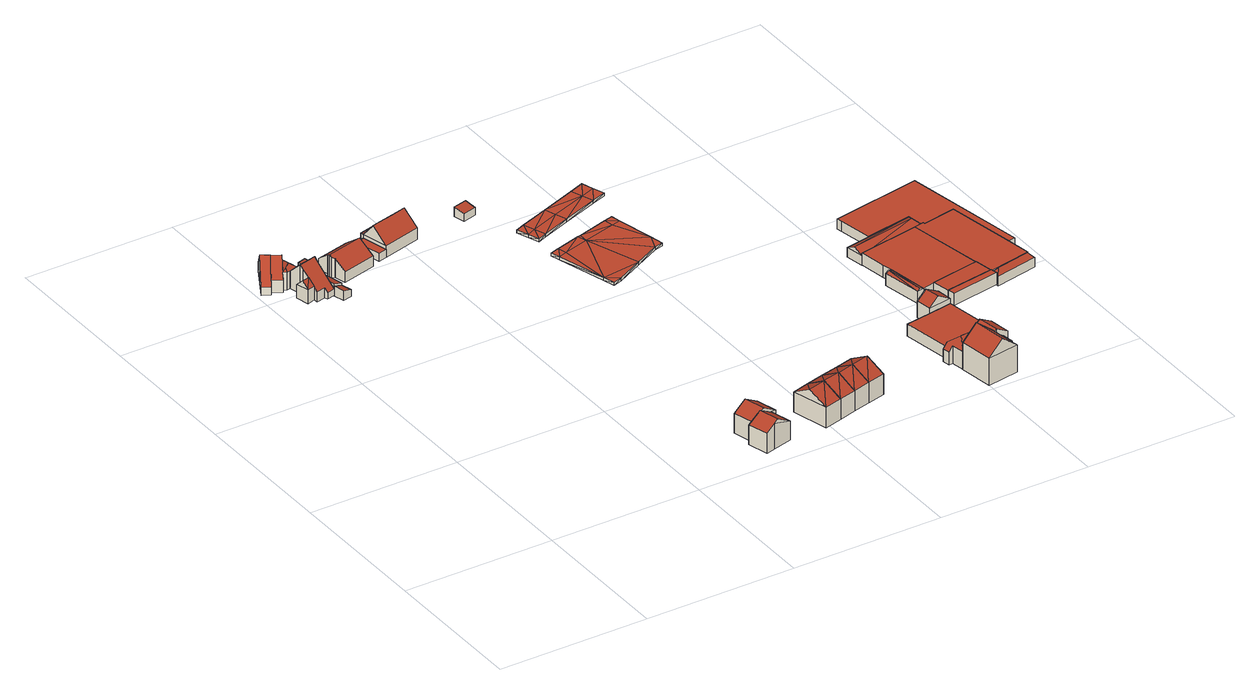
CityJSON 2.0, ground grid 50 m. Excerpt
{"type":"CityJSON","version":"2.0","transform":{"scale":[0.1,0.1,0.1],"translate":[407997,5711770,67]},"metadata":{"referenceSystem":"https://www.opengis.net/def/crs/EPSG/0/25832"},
"CityObjects":{
"building1":{"type":"Building","attributes":{"Gemeindeschluessel":"05978036","Geometrietyp2DReferenz":"3000","function":"31001_1000"},"children":["building1-1","building1-2","building1-3","building1-4","building1-5"]},
"building1-1":{"type":"BuildingPart","attributes":{"roofType":"3100","measuredHeight":9.38},"parents":["building1"],"geometry":[{"type":"MultiSurface","lod":"2","boundaries":[[[0,1,2]],[[3,4,5,6]],[[4,7,8,5]],[[7,9,10,8]],[[9,11,12,10]],[[11,13,14,12]],[[13,0,2,14]],[[9,7,4,3,15,16,17]],[[17,0,13,11,9]],[[2,18,19,6,5,8,10,12,14]],[[20,1,0,17]],[[18,2,1,20]],[[16,20,17]],[[3,6,19,15]],[[15,19,18,20,16]]],"semantics":{"surfaces":[{"type":"WallSurface"},{"type":"RoofSurface"},{"type":"GroundSurface"},{"type":"ClosureSurface"}],"values":[0,0,0,0,0,0,0,1,1,2,0,3,0,3,3]}}]},
"building1-2":{"type":"BuildingPart","attributes":{"roofType":"3100","measuredHeight":9.73},"parents":["building1"],"geometry":[{"type":"MultiSurface","lod":"2","boundaries":[[[21,22,23,24]],[[22,25,26,23]],[[25,27,28,26]],[[29,30,31,32,33]],[[30,34,35,31]],[[36,37,38,39]],[[37,40,41,38]],[[40,42,43,41]],[[42,44,45,43]],[[44,21,24,45]],[[40,37,36,46,34,30]],[[30,29,47,48,27,25,22,21,44,42,40]],[[24,23,26,28,32,31,35,49,39,38,41,43,45]],[[33,47,29]],[[32,28,27,48,33]],[[33,48,47]],[[46,49,35,34]],[[36,39,49,46]]],"semantics":{"surfaces":[{"type":"WallSurface"},{"type":"RoofSurface"},{"type":"GroundSurface"},{"type":"ClosureSurface"}],"values":[0,0,0,0,0,0,0,0,0,0,1,1,2,0,3,3,3,3]}}]},
"building1-3":{"type":"BuildingPart","attributes":{"roofType":"3100","measuredHeight":9.33},"parents":["building1"],"geometry":[{"type":"MultiSurface","lod":"2","boundaries":[[[50,51,52,53]],[[51,54,52]],[[55,56,57,58]],[[56,59,3,6,57]],[[1,50,53,2]],[[60,59,56,55,61,62]],[[62,51,50,1,20,16,60]],[[53,52,63,64,58,57,6,19,18,2]],[[65,66,54,51,62]],[[64,63,66,65]],[[66,63,52,54]],[[61,65,62]],[[64,65,61,55,58]],[[15,3,59,60]],[[19,6,3,15]],[[16,15,60]],[[1,2,18,20]],[[20,18,19,15,16]]],"semantics":{"surfaces":[{"type":"WallSurface"},{"type":"RoofSurface"},{"type":"GroundSurface"},{"type":"ClosureSurface"}],"values":[0,0,0,0,0,1,1,2,0,3,3,0,3,0,3,0,3,3]}}]},
"building1-4":{"type":"BuildingPart","attributes":{"roofType":"5000","measuredHeight":7.28},"parents":["building1"],"geometry":[{"type":"MultiSurface","lod":"2","boundaries":[[[54,67,68,52]],[[67,69,70,68]],[[69,71,36,39,70]],[[72,73,74,35,34]],[[73,75,55,58,74]],[[76,71,69,77,78]],[[69,67,54,66,77]],[[66,65,61,75,79,78,77]],[[75,73,79]],[[73,72,76,78,79]],[[58,64,63,52,68,70,39,49,35,74]],[[55,75,61]],[[63,64,65,66]],[[64,58,55,61,65]],[[54,52,63,66]],[[46,36,71,76]],[[46,49,39,36]],[[34,46,76,72]],[[34,35,49,46]]],"semantics":{"surfaces":[{"type":"WallSurface"},{"type":"RoofSurface"},{"type":"GroundSurface"},{"type":"ClosureSurface"}],"values":[0,0,0,0,0,1,1,1,1,1,2,0,3,3,3,0,3,0,3]}}]},
"building1-5":{"type":"BuildingPart","attributes":{"roofType":"3100","measuredHeight":6.75},"parents":["building1"],"geometry":[{"type":"MultiSurface","lod":"2","boundaries":[[[80,81,82,28,27]],[[81,83,84,82]],[[83,33,32,84]],[[83,81,85]],[[86,81,80]],[[81,86,85]],[[33,85,86,47]],[[85,33,83]],[[28,82,84,32]],[[27,48,80]],[[28,32,33,48,27]],[[86,80,48,47]],[[47,48,33]]],"semantics":{"surfaces":[{"type":"WallSurface"},{"type":"RoofSurface"},{"type":"GroundSurface"},{"type":"ClosureSurface"}],"values":[0,0,0,0,1,1,1,1,2,0,3,0,3]}}]},
"building2":{"type":"Building","attributes":{"Gemeindeschluessel":"05978036","Geometrietyp2DReferenz":"3000","function":"31001_1310","roofType":"2100","measuredHeight":3.36},"geometry":[{"type":"MultiSurface","lod":"2","boundaries":[[[87,88,89,90]],[[88,91,92,89]],[[91,93,94,92]],[[93,87,90,94]],[[93,91,88,87]],[[90,89,92,94]]],"semantics":{"surfaces":[{"type":"WallSurface"},{"type":"RoofSurface"},{"type":"GroundSurface"}],"values":[0,0,0,0,1,2]}}]},
"building3":{"type":"Building","attributes":{"Gemeindeschluessel":"05978036","Geometrietyp2DReferenz":"3000","function":"31001_2460","roofType":"2100","measuredHeight":3.94},"geometry":[{"type":"MultiSurface","lod":"2","boundaries":[[[95,96,97,98]],[[96,99,100,97]],[[99,101,102,100]],[[101,95,98,102]],[[101,99,96,95]],[[98,97,100,102]]],"semantics":{"surfaces":[{"type":"WallSurface"},{"type":"RoofSurface"},{"type":"GroundSurface"}],"values":[0,0,0,0,1,2]}}]},
"building4":{"type":"Building","attributes":{"Gemeindeschluessel":"05978036","Geometrietyp2DReferenz":"3000","function":"31001_2460","roofType":"1000","measuredHeight":2.32},"geometry":[{"type":"MultiSurface","lod":"2","boundaries":[[[103,104,105,106]],[[104,107,108,105]],[[107,109,110,108]],[[109,103,106,110]],[[109,107,104,103]],[[106,105,108,110]]],"semantics":{"surfaces":[{"type":"WallSurface"},{"type":"RoofSurface"},{"type":"GroundSurface"}],"values":[0,0,0,0,1,2]}}]},
"building5":{"type":"Building","attributes":{"Gemeindeschluessel":"05978036","Geometrietyp2DReferenz":"3000","function":"31001_1000","roofType":"3100","measuredHeight":7.4},"geometry":[{"type":"MultiSurface","lod":"2","boundaries":[[[111,112,113,114]],[[112,115,116,113]],[[115,117,118,116]],[[117,119,120,118]],[[119,121,122,120]],[[121,123,124,122]],[[123,125,126,124]],[[125,127,128,126]],[[127,129,130,128]],[[129,131,132,130]],[[131,133,134,132]],[[133,135,136,134]],[[135,111,114,136]],[[131,129,127,125,123,121,119,117]],[[117,115,112,111,135,133,131]],[[114,113,116,118,120,122,124,126,128,130,132,134,136]]],"semantics":{"surfaces":[{"type":"WallSurface"},{"type":"RoofSurface"},{"type":"GroundSurface"}],"values":[0,0,0,0,0,0,0,0,0,0,0,0,0,1,1,2]}}]},
"building6":{"type":"Building","attributes":{"Gemeindeschluessel":"05978036","Geometrietyp2DReferenz":"3000","function":"31001_1000","roofType":"5000","measuredHeight":9.33},"geometry":[{"type":"MultiSurface","lod":"2","boundaries":[[[137,138,139,140]],[[138,141,142,139]],[[141,143,144,142]],[[143,145,146,144]],[[145,147,148,146]],[[147,137,140,148]],[[145,149,150,138,137,147]],[[149,143,141,150]],[[145,143,149]],[[141,138,150]],[[140,139,142,144,146,148]]],"semantics":{"surfaces":[{"type":"WallSurface"},{"type":"RoofSurface"},{"type":"GroundSurface"}],"values":[0,0,0,0,0,0,1,1,0,0,2]}}]},
"building7":{"type":"Building","attributes":{"Gemeindeschluessel":"05978036","Geometrietyp2DReferenz":"3000","function":"31001_1000","roofType":"5000","measuredHeight":9.34},"geometry":[{"type":"MultiSurface","lod":"2","boundaries":[[[151,152,153,154]],[[152,155,156,153]],[[155,157,158,156]],[[157,159,139,158]],[[159,151,154,139]],[[159,160,161,152,151]],[[157,155,161,160]],[[155,152,161]],[[159,157,160]],[[154,153,156,158,139]]],"semantics":{"surfaces":[{"type":"WallSurface"},{"type":"RoofSurface"},{"type":"GroundSurface"}],"values":[0,0,0,0,0,1,1,0,0,2]}}]},
"building8":{"type":"Building","attributes":{"Gemeindeschluessel":"05978036","Geometrietyp2DReferenz":"3000","function":"31001_2460","roofType":"1000","measuredHeight":2.67},"geometry":[{"type":"MultiSurface","lod":"2","boundaries":[[[162,163,164,165]],[[163,166,167,164]],[[166,168,169,167]],[[168,170,171,169]],[[170,162,165,171]],[[170,168,166,163,162]],[[165,164,167,169,171]]],"semantics":{"surfaces":[{"type":"WallSurface"},{"type":"RoofSurface"},{"type":"GroundSurface"}],"values":[0,0,0,0,0,1,2]}}]},
"building9":{"type":"Building","attributes":{"Gemeindeschluessel":"05978036","Geometrietyp2DReferenz":"3000","function":"31001_1000","roofType":"5000","measuredHeight":8.5},"geometry":[{"type":"MultiSurface","lod":"2","boundaries":[[[172,173,174,164]],[[173,175,176,174]],[[175,177,178,176]],[[177,179,167,178]],[[179,172,164,167]],[[179,177,180,181]],[[175,181,180]],[[175,172,181]],[[172,175,173]],[[177,175,180]],[[172,179,181]],[[164,174,176,178,167]]],"semantics":{"surfaces":[{"type":"WallSurface"},{"type":"RoofSurface"},{"type":"GroundSurface"}],"values":[0,0,0,0,0,1,1,1,1,0,0,2]}}]},
"building10":{"type":"Building","attributes":{"Gemeindeschluessel":"05978036","Geometrietyp2DReferenz":"3000","function":"31001_1000","roofType":"3100","measuredHeight":10.36},"geometry":[{"type":"MultiSurface","lod":"2","boundaries":[[[182,183,184,185]],[[183,186,187,184]],[[186,188,189,187]],[[188,182,185,189]],[[186,183,190]],[[182,188,191]],[[191,183,182]],[[183,191,190]],[[188,190,191]],[[190,188,186]],[[185,184,187,189]]],"semantics":{"surfaces":[{"type":"WallSurface"},{"type":"RoofSurface"},{"type":"GroundSurface"}],"values":[0,0,0,0,0,0,1,1,1,1,2]}}]},
"building11":{"type":"Building","attributes":{"Gemeindeschluessel":"05978036","Geometrietyp2DReferenz":"3000","function":"31001_1000","roofType":"3100","measuredHeight":10.4},"geometry":[{"type":"MultiSurface","lod":"2","boundaries":[[[188,192,193,189]],[[192,194,195,193]],[[194,182,185,195]],[[182,188,189,185]],[[194,192,196]],[[188,182,197]],[[192,197,196]],[[197,192,188]],[[196,182,194]],[[182,196,197]],[[189,193,195,185]]],"semantics":{"surfaces":[{"type":"WallSurface"},{"type":"RoofSurface"},{"type":"GroundSurface"}],"values":[0,0,0,0,0,0,1,1,1,1,2]}}]},
"building12":{"type":"Building","attributes":{"Gemeindeschluessel":"05978036","Geometrietyp2DReferenz":"3000","function":"31001_1000","roofType":"3100","measuredHeight":10.35},"geometry":[{"type":"MultiSurface","lod":"2","boundaries":[[[192,198,199,193]],[[198,200,201,199]],[[200,194,195,201]],[[194,192,193,195]],[[200,198,202]],[[192,194,203]],[[198,203,202]],[[203,198,192]],[[202,194,200]],[[194,202,203]],[[193,199,201,195]]],"semantics":{"surfaces":[{"type":"WallSurface"},{"type":"RoofSurface"},{"type":"GroundSurface"}],"values":[0,0,0,0,0,0,1,1,1,1,2]}}]},
"building13":{"type":"Building","attributes":{"Gemeindeschluessel":"05978036","Geometrietyp2DReferenz":"3000","function":"31001_1000","roofType":"2100","measuredHeight":3.25},"geometry":[{"type":"MultiSurface","lod":"2","boundaries":[[[204,205,206,207]],[[205,208,209,206]],[[208,210,211,209]],[[210,204,207,211]],[[210,208,205,204]],[[207,206,209,211]]],"semantics":{"surfaces":[{"type":"WallSurface"},{"type":"RoofSurface"},{"type":"GroundSurface"}],"values":[0,0,0,0,1,2]}}]},
"building14":{"type":"Building","attributes":{"Gemeindeschluessel":"05978036","Geometrietyp2DReferenz":"3000","function":"31001_1000","roofType":"3100","measuredHeight":10.37},"geometry":[{"type":"MultiSurface","lod":"2","boundaries":[[[198,212,213,199]],[[212,214,215,213]],[[214,200,201,215]],[[200,198,199,201]],[[214,212,216]],[[198,200,202]],[[212,202,216]],[[202,212,198]],[[216,200,214]],[[200,216,202]],[[199,213,215,201]]],"semantics":{"surfaces":[{"type":"WallSurface"},{"type":"RoofSurface"},{"type":"GroundSurface"}],"values":[0,0,0,0,0,0,1,1,1,1,2]}}]},
"building15":{"type":"Building","attributes":{"Geometrietyp2DReferenz":"3000","Gemeindeschluessel":"05978036","function":"53001_1800","roofType":"9999","measuredHeight":1},"geometry":[{"type":"MultiSurface","lod":"2","boundaries":[[[217,218,219]],[[217,219,220]],[[218,221,222]],[[218,222,219]],[[221,223,224]],[[221,224,222]],[[223,225,226]],[[223,226,224]],[[225,227,228]],[[225,228,226]],[[227,229,230]],[[227,230,228]],[[229,231,232]],[[229,232,230]],[[231,233,234]],[[231,234,232]],[[233,235,236]],[[233,236,234]],[[235,237,238]],[[235,238,236]],[[237,239,240]],[[237,240,238]],[[239,241,242]],[[239,242,240]],[[241,243,244]],[[241,244,242]],[[243,245,246]],[[243,246,244]],[[245,217,220]],[[245,220,246]],[[220,219,247]],[[219,248,247]],[[219,222,224]],[[248,232,249]],[[226,232,248]],[[224,226,248]],[[219,224,248]],[[232,228,230]],[[226,228,232]],[[232,234,249]],[[220,247,244]],[[246,220,244]],[[248,240,242]],[[247,248,242]],[[244,247,242]],[[240,249,238]],[[248,249,240]],[[238,234,236]],[[249,234,238]],[[250,218,217]],[[250,251,218]],[[223,221,218]],[[252,231,251]],[[251,231,225]],[[251,225,223]],[[251,223,218]],[[229,227,231]],[[231,227,225]],[[252,233,231]],[[243,250,217]],[[243,217,245]],[[241,239,251]],[[241,251,250]],[[241,250,243]],[[237,252,239]],[[239,252,251]],[[235,233,237]],[[237,233,252]]],"semantics":{"surfaces":[{"type":"WallSurface"},{"type":"GroundSurface"},{"type":"RoofSurface"}],"values":[0,0,0,0,0,0,0,0,0,0,0,0,0,0,0,0,0,0,0,0,0,0,0,0,0,0,0,0,0,0,1,1,1,1,1,1,1,1,1,1,1,1,1,1,1,1,1,1,1,2,2,2,2,2,2,2,2,2,2,2,2,2,2,2,2,2,2,2]}}]},
"building16":{"type":"Building","attributes":{"Geometrietyp2DReferenz":"2000","Gemeindeschluessel":"05978036","function":"53001_1800","roofType":"9999","measuredHeight":1},"geometry":[{"type":"MultiSurface","lod":"2","boundaries":[[[253,254,255]],[[253,255,256]],[[254,257,258]],[[254,258,255]],[[257,259,260]],[[257,260,258]],[[259,261,262]],[[259,262,260]],[[261,263,264]],[[261,264,262]],[[263,265,266]],[[263,266,264]],[[265,267,268]],[[265,268,266]],[[267,269,270]],[[267,270,268]],[[269,271,272]],[[269,272,270]],[[271,273,274]],[[271,274,272]],[[273,275,276]],[[273,276,274]],[[275,253,256]],[[275,256,276]],[[258,256,255]],[[277,256,258]],[[260,277,258]],[[278,277,260]],[[279,278,260]],[[262,279,260]],[[264,279,262]],[[266,279,264]],[[277,276,256]],[[274,276,277]],[[278,274,277]],[[272,274,278]],[[279,272,278]],[[270,272,279]],[[266,270,279]],[[268,270,266]],[[254,253,257]],[[257,253,280]],[[257,280,259]],[[259,280,281]],[[259,281,282]],[[259,282,261]],[[261,282,263]],[[263,282,265]],[[253,275,280]],[[280,275,273]],[[280,273,281]],[[281,273,271]],[[281,271,282]],[[282,271,269]],[[282,269,265]],[[265,269,267]]],"semantics":{"surfaces":[{"type":"WallSurface"},{"type":"GroundSurface"},{"type":"RoofSurface"}],"values":[0,0,0,0,0,0,0,0,0,0,0,0,0,0,0,0,0,0,0,0,0,0,0,0,1,1,1,1,1,1,1,1,1,1,1,1,1,1,1,1,2,2,2,2,2,2,2,2,2,2,2,2,2,2,2,2]}}]},
"building17":{"type":"Building","attributes":{"Gemeindeschluessel":"05978036","Geometrietyp2DReferenz":"3000","function":"31001_1100"},"children":["building17-1","building17-2","building17-3"]},
"building17-1":{"type":"BuildingPart","attributes":{"roofType":"3100","measuredHeight":13.69},"parents":["building17"],"geometry":[{"type":"MultiSurface","lod":"2","boundaries":[[[283,284,285,286]],[[284,287,288,285]],[[284,283,289]],[[290,287,291]],[[283,292,293,290,291,289]],[[287,284,289,291]],[[294,295,296,286,285,288,297,298]],[[286,296,292,283]],[[295,294,290,293]],[[296,295,293,292]],[[294,298,299,300,297,288,287,290]],[[298,297,300,299]]],"semantics":{"surfaces":[{"type":"WallSurface"},{"type":"RoofSurface"},{"type":"GroundSurface"},{"type":"ClosureSurface"}],"values":[0,0,0,0,1,1,2,0,0,3,0,3]}}]},
"building17-2":{"type":"BuildingPart","attributes":{"roofType":"3100","measuredHeight":8.3},"parents":["building17"],"geometry":[{"type":"MultiSurface","lod":"2","boundaries":[[[301,302,303,304]],[[302,299,298,303]],[[300,301,304,297]],[[299,302,305]],[[301,300,306]],[[302,301,306,305]],[[300,299,305,306]],[[304,303,298,297]],[[297,298,299,300]]],"semantics":{"surfaces":[{"type":"WallSurface"},{"type":"RoofSurface"},{"type":"GroundSurface"},{"type":"ClosureSurface"}],"values":[0,0,0,0,0,1,1,2,3]}}]},
"building17-3":{"type":"BuildingPart","attributes":{"roofType":"2100","measuredHeight":8.99},"parents":["building17"],"geometry":[{"type":"MultiSurface","lod":"2","boundaries":[[[293,307,308,295]],[[307,309,310,308]],[[309,292,296,310]],[[292,309,307,293]],[[295,308,310,296]],[[292,293,295,296]]],"semantics":{"surfaces":[{"type":"WallSurface"},{"type":"RoofSurface"},{"type":"GroundSurface"},{"type":"ClosureSurface"}],"values":[0,0,0,1,2,3]}}]},
"building18":{"type":"Building","attributes":{"Gemeindeschluessel":"05978036","Geometrietyp2DReferenz":"3000","function":"31001_2000"},"children":["building18-1","building18-2","building18-3"]},
"building18-1":{"type":"BuildingPart","attributes":{"roofType":"3100","measuredHeight":8.47},"parents":["building18"],"geometry":[{"type":"MultiSurface","lod":"2","boundaries":[[[311,312,313,303,298]],[[314,315,316,317,318]],[[315,319,320,316]],[[319,321,322,320]],[[321,323,324,322]],[[323,311,298,324]],[[319,315,314,325]],[[325,312,311,323,321,319]],[[298,303,326,317,316,320,322,324]],[[327,313,312,325]],[[326,303,313,327]],[[314,318,327,325]],[[326,327,318,317]]],"semantics":{"surfaces":[{"type":"WallSurface"},{"type":"RoofSurface"},{"type":"GroundSurface"},{"type":"ClosureSurface"}],"values":[0,0,0,0,0,0,1,1,2,0,3,0,3]}}]},
"building18-2":{"type":"BuildingPart","attributes":{"roofType":"5000","measuredHeight":8.53},"parents":["building18"],"geometry":[{"type":"MultiSurface","lod":"2","boundaries":[[[328,329,330,331]],[[329,332,333,330]],[[332,334,335,333]],[[334,336,337,335]],[[336,338,339,340,337]],[[341,342,304,343]],[[342,328,331,304]],[[344,338,336,334,332,345]],[[332,329,328,345]],[[328,342,341,344,345]],[[331,330,333,335,337,340,346,304]],[[347,339,338,344]],[[346,340,339,347]],[[343,347,344,341]],[[346,347,343,304]]],"semantics":{"surfaces":[{"type":"WallSurface"},{"type":"RoofSurface"},{"type":"GroundSurface"},{"type":"ClosureSurface"}],"values":[0,0,0,0,0,0,0,1,1,1,2,0,3,0,3]}}]},
"building18-3":{"type":"BuildingPart","attributes":{"roofType":"1000","measuredHeight":3.99},"parents":["building18"],"geometry":[{"type":"MultiSurface","lod":"2","boundaries":[[[313,343,304,303]],[[339,348,349,340]],[[348,350,351,349]],[[350,352,353,351]],[[352,354,355,353]],[[354,318,317,355]],[[354,352,350,348,339,347,343,313,327,318]],[[317,326,303,304,346,340,349,351,353,355]],[[303,326,327,313]],[[326,317,318,327]],[[340,346,347,339]],[[346,304,343,347]]],"semantics":{"surfaces":[{"type":"WallSurface"},{"type":"RoofSurface"},{"type":"GroundSurface"},{"type":"ClosureSurface"}],"values":[0,0,0,0,0,0,1,2,3,3,3,3]}}]},
"building19":{"type":"Building","attributes":{"Gemeindeschluessel":"05978036","Geometrietyp2DReferenz":"3000","function":"31001_1000","roofType":"3100","measuredHeight":8.19},"geometry":[{"type":"MultiSurface","lod":"2","boundaries":[[[356,357,358,359]],[[357,360,361,358]],[[360,362,363,361]],[[362,356,359,363]],[[360,357,364]],[[356,362,365]],[[357,356,365,364]],[[362,360,364,365]],[[359,358,361,363]]],"semantics":{"surfaces":[{"type":"WallSurface"},{"type":"RoofSurface"},{"type":"GroundSurface"}],"values":[0,0,0,0,0,0,1,1,2]}}]},
"building20":{"type":"Building","attributes":{"Gemeindeschluessel":"05978036","Geometrietyp2DReferenz":"3000","function":"51009_1610","roofType":"1000","measuredHeight":4.13},"geometry":[{"type":"MultiSurface","lod":"2","boundaries":[[[366,367,368,369]],[[367,370,371,368]],[[370,372,373,371]],[[372,374,375,373]],[[374,366,369,375]],[[374,372,370,367,366]],[[369,368,371,373,375]]],"semantics":{"surfaces":[{"type":"WallSurface"},{"type":"RoofSurface"},{"type":"GroundSurface"}],"values":[0,0,0,0,0,1,2]}}]},
"building21":{"type":"Building","attributes":{"Gemeindeschluessel":"05978036","Geometrietyp2DReferenz":"3000","function":"31001_2740"},"children":["building21-1","building21-2","building21-3"]},
"building21-1":{"type":"BuildingPart","attributes":{"roofType":"3100","measuredHeight":4.67},"parents":["building21"],"geometry":[{"type":"MultiSurface","lod":"2","boundaries":[[[376,377,378,379]],[[377,380,381,378]],[[382,376,379,383]],[[380,377,384]],[[376,382,385]],[[384,376,385]],[[376,384,377]],[[380,385,382]],[[385,380,384]],[[379,378,381,383]],[[383,381,380,382]]],"semantics":{"surfaces":[{"type":"WallSurface"},{"type":"RoofSurface"},{"type":"GroundSurface"},{"type":"ClosureSurface"}],"values":[0,0,0,0,0,1,1,1,1,2,3]}}]},
"building21-2":{"type":"BuildingPart","attributes":{"roofType":"1000","measuredHeight":4.38},"parents":["building21"],"geometry":[{"type":"MultiSurface","lod":"2","boundaries":[[[386,387,388,389]],[[387,390,391,388]],[[390,392,393,391]],[[392,394,395,396,393]],[[397,386,389,398,399]],[[397,394,392,390,387,386]],[[389,388,391,393,396,398]],[[399,395,394,397]],[[399,398,396,395]]],"semantics":{"surfaces":[{"type":"WallSurface"},{"type":"RoofSurface"},{"type":"GroundSurface"},{"type":"ClosureSurface"}],"values":[0,0,0,0,0,1,2,0,3]}}]},
"building21-3":{"type":"BuildingPart","attributes":{"roofType":"1000","measuredHeight":4.2},"parents":["building21"],"geometry":[{"type":"MultiSurface","lod":"2","boundaries":[[[395,382,383,396]],[[400,401,381,380]],[[400,402,403,401]],[[402,404,405,403]],[[404,399,398,405]],[[404,402,400,380,382,395,399]],[[398,396,383,381,401,403,405]],[[396,398,399,395]],[[380,381,383,382]]],"semantics":{"surfaces":[{"type":"WallSurface"},{"type":"RoofSurface"},{"type":"GroundSurface"},{"type":"ClosureSurface"}],"values":[0,0,0,0,0,1,2,3,3]}}]},
"building22":{"type":"Building","attributes":{"Gemeindeschluessel":"05978036","Geometrietyp2DReferenz":"3000","function":"31001_2000"},"children":["building22-1","building22-2"]},
"building22-1":{"type":"BuildingPart","attributes":{"roofType":"5000","measuredHeight":4.97},"parents":["building22"],"geometry":[{"type":"MultiSurface","lod":"2","boundaries":[[[406,407,408,409]],[[407,410,411,408]],[[412,413,414,415]],[[413,416,417,414]],[[416,406,409,417]],[[410,407,418]],[[407,419,418]],[[419,407,406,416]],[[418,413,412,410]],[[413,418,419]],[[413,419,416]],[[409,408,411,415,414,417]],[[415,411,410,412]]],"semantics":{"surfaces":[{"type":"WallSurface"},{"type":"RoofSurface"},{"type":"GroundSurface"},{"type":"ClosureSurface"}],"values":[0,0,0,0,0,1,1,1,1,1,0,2,3]}}]},
"building22-2":{"type":"BuildingPart","attributes":{"roofType":"1000","measuredHeight":4.25},"parents":["building22"],"geometry":[{"type":"MultiSurface","lod":"2","boundaries":[[[420,421,422,423]],[[421,424,425,422]],[[424,426,427,425]],[[426,404,412,415,427]],[[428,429,430,411,410]],[[429,431,432,430]],[[431,420,423,432]],[[431,429,428,404,426,424,421,420]],[[423,422,425,427,415,411,430,432]],[[410,412,404,428]],[[410,411,415,412]]],"semantics":{"surfaces":[{"type":"WallSurface"},{"type":"RoofSurface"},{"type":"GroundSurface"},{"type":"ClosureSurface"}],"values":[0,0,0,0,0,0,0,1,2,0,3]}}]},
"building23":{"type":"Building","attributes":{"Gemeindeschluessel":"05978036","Geometrietyp2DReferenz":"3000","function":"31001_2000","roofType":"1000","measuredHeight":3.4},"geometry":[{"type":"MultiSurface","lod":"2","boundaries":[[[433,434,408,430]],[[434,435,409,408]],[[435,436,437,409]],[[436,438,439,437]],[[438,440,441,439]],[[440,442,443,441]],[[442,444,423,443]],[[444,445,432,423]],[[445,433,430,432]],[[445,444,442,440,438,436,435,434,433]],[[430,408,409,437,439,441,443,423,432]]],"semantics":{"surfaces":[{"type":"WallSurface"},{"type":"RoofSurface"},{"type":"GroundSurface"}],"values":[0,0,0,0,0,0,0,0,0,1,2]}}]},
"building24":{"type":"Building","attributes":{"Gemeindeschluessel":"05978036","Geometrietyp2DReferenz":"3000","function":"51009_1610","roofType":"5000","measuredHeight":4.87},"geometry":[{"type":"MultiSurface","lod":"2","boundaries":[[[446,447,448,449]],[[447,450,451,448]],[[450,452,453,451]],[[452,454,455,453]],[[454,456,457,455]],[[456,446,449,457]],[[458,459,447,446]],[[458,446,456]],[[456,454,452,459,458]],[[459,452,450,447]],[[449,448,451,453,455,457]]],"semantics":{"surfaces":[{"type":"WallSurface"},{"type":"RoofSurface"},{"type":"GroundSurface"}],"values":[0,0,0,0,0,0,1,1,1,1,2]}}]}
},
"vertices":[
[92,1630,55],[92,1630,54],[92,1630,13],[38,1538,52],[32,1527,40],[32,1527,13],[38,1538,13],[7,1542,40],[7,1542,13],[40,1600,107],[40,1600,13],[72,1658,40],[72,1658,13],[100,1643,40],[100,1643,13],[65,1584,105],[66,1584,106],[66,1585,107],[66,1585,13],[65,1584,13],[66,1585,105],
[155,1422,34],[152,1433,46],[152,1433,13],[155,1422,13],[123,1426,46],[123,1426,13],[120,1438,57],[120,1438,13],[109,1481,101],[107,1490,110],[107,1490,13],[109,1481,13],[109,1481,59],[97,1529,71],[97,1529,13],[119,1558,49],[148,1565,49],[148,1565,13],[119,1558,13],[164,1504,110],[164,1504,13],[168,1487,93],[168,1487,13],[182,1429,34],[182,1429,13],[124,1536,71],[115,1460,80],[120,1439,59],[124,1536,13],
[120,1615,54],[109,1596,75],[109,1596,13],[120,1615,13],[109,1596,65],[74,1532,66],[68,1521,54],[68,1521,13],[74,1532,13],[38,1538,54],[65,1584,106],[77,1538,72],[94,1568,106],[104,1587,13],[94,1568,13],[94,1568,72],[104,1587,72],
[105,1587,72],[105,1587,13],[112,1583,72],[112,1583,13],[119,1558,72],[97,1529,72],[85,1526,72],[85,1526,13],[74,1532,72],[124,1536,72],[107,1579,77],[103,1549,86],[86,1536,79],
[120,1438,59],[95,1431,59],[95,1431,13],[84,1475,59],[84,1475,13],[90,1453,81],[115,1459,81],
[221,1400,34],[191,1393,44],[191,1393,11],[221,1400,11],[182,1429,44],[182,1429,11],[212,1436,34],[212,1436,11],
[212,1436,41],[182,1429,51],[182,1429,12],[212,1436,12],[168,1487,51],[168,1487,12],[197,1495,41],[197,1495,12],
[171,1602,36],[199,1609,36],[199,1609,12],[171,1602,12],[214,1550,36],[214,1550,12],[185,1543,36],[185,1543,12],
[231,1536,76],[222,1573,47],[222,1573,12],[231,1536,12],[335,1601,47],[335,1601,12],[348,1551,86],[348,1551,12],[348,1550,86],[348,1550,12],[361,1500,47],[361,1500,12],[247,1472,47],[247,1472,12],[238,1509,76],[238,1509,12],[237,1508,76],[237,1508,12],[228,1513,81],[228,1513,12],[226,1520,86],[226,1520,12],[225,1527,81],[225,1527,12],[230,1536,76],[230,1536,12],
[737,104,86],[773,113,108],[773,113,20],[737,104,20],[832,129,84],[832,129,20],[851,62,83],[851,62,20],[788,45,106],[788,45,20],[756,37,87],[756,37,20],[800,49,114],[783,116,114],
[754,108,87],[736,178,87],[736,178,20],[754,108,20],[830,203,83],[830,203,20],[848,134,83],[848,134,20],[773,113,99],[798,120,114],[780,190,114],
[367,1599,40],[396,1606,40],[396,1606,13],[367,1599,13],[418,1519,40],[418,1519,13],[389,1512,40],[389,1512,13],[377,1558,40],[377,1558,13],
[396,1606,52],[394,1616,52],[394,1616,13],[520,1648,52],[520,1648,13],[544,1551,52],[544,1551,13],[418,1519,52],[531,1600,98],[406,1569,98],
[1033,79,86],[974,63,86],[974,63,18],[1033,79,18],[942,184,86],[942,184,18],[1000,200,86],[1000,200,18],[958,124,121],[1017,139,121],
[1059,215,86],[1059,215,18],[1091,94,86],[1091,94,18],[1075,154,122],[1017,139,122],
[1117,230,86],[1117,230,18],[1149,109,86],[1149,109,18],[1133,169,121],[1075,154,121],
[710,1561,38],[700,1598,46],[700,1598,13],[710,1561,13],[745,1609,46],[745,1609,13],[754,1572,38],[754,1572,13],
[1177,245,86],[1177,245,18],[1209,125,86],[1209,125,18],[1193,185,121],
[1083,1320,15],[1111,1198,15],[1111,1198,5],[1083,1320,5],[1121,1154,15],[1121,1154,5],[1092,1146,15],[1092,1146,5],[1008,1104,15],[1008,1104,5],[920,1060,15],[920,1060,5],[891,1052,14],[891,1052,4],[880,1091,14],[880,1091,4],[834,1251,14],[834,1251,4],[825,1282,14],[825,1282,4],[854,1290,15],[854,1290,5],[936,1313,15],[936,1313,5],[945,1315,15],[945,1315,5],[1047,1344,15],[1047,1344,5],[1076,1352,15],[1076,1352,5],[1054,1312,5],[945,1282,5],[862,1259,5],[1054,1312,15],[945,1282,15],[862,1259,15],
[824,1402,13],[810,1440,13],[810,1440,3],[824,1402,3],[839,1451,14],[839,1451,4],[934,1485,15],[934,1485,5],[1052,1529,14],[1052,1529,4],[1101,1547,14],[1101,1547,4],[1114,1509,14],[1114,1509,4],[1128,1471,14],[1128,1471,4],[1080,1454,14],[1080,1454,4],[961,1410,15],[961,1410,5],[867,1376,14],[867,1376,4],[838,1365,13],[838,1365,3],[853,1413,4],[947,1448,5],[1066,1491,4],[853,1413,14],[947,1448,15],[1066,1491,14],
[1599,24,104],[1493,7,104],[1493,7,14],[1599,24,14],[1475,120,104],[1475,120,14],[1544,15,151],[1583,135,104],[1525,127,151],[1594,61,104],[1588,100,104],[1583,135,14],[1588,100,14],[1594,61,14],[1529,128,14],[1571,134,14],[1571,134,70],[1529,128,70],
[1518,195,70],[1560,202,70],[1560,202,14],[1518,195,14],[1565,168,98],[1524,161,98],
[1601,102,95],[1601,102,14],[1607,63,95],[1607,63,14],
[1571,134,76],[1560,202,76],[1560,202,54],[1631,212,76],[1642,141,76],[1642,141,14],[1631,212,14],[1631,212,54],[1601,135,99],[1601,135,14],[1583,132,85],[1583,132,14],[1582,135,85],[1582,135,14],[1589,206,99],[1589,206,14],[1589,206,54],
[1524,162,100],[1529,129,73],[1529,129,14],[1524,162,14],[1476,120,73],[1476,120,14],[1469,163,73],[1469,163,14],[1455,161,56],[1455,161,14],[1451,186,56],[1451,186,54],[1451,186,14],[1518,195,73],[1518,195,74],[1518,195,54],[1466,188,73],[1494,158,100],[1466,188,14],[1466,188,54],
[1468,188,54],[1468,188,14],[1440,357,54],[1440,357,14],[1524,370,54],[1524,370,14],[1603,383,54],[1603,383,14],
[1524,370,71],[1516,422,71],[1516,422,16],[1524,370,16],[1595,435,71],[1595,435,16],[1603,383,71],[1603,383,16],[1548,427,98],[1557,376,98],
[1802,448,56],[1639,420,56],[1639,420,15],[1802,448,15],[1635,444,56],[1635,444,15],[1679,451,56],[1679,451,15],[1798,470,56],[1798,470,15],
[1561,491,52],[1537,621,52],[1537,621,11],[1561,491,11],[1561,626,52],[1561,626,11],[1584,495,52],[1584,495,11],[1549,624,57],[1572,493,57],
[1798,470,54],[1679,451,54],[1679,451,11],[1798,470,11],[1635,444,54],[1635,444,11],[1634,444,54],[1634,444,11],[1623,503,54],[1623,503,52],[1623,503,11],[1787,532,54],[1787,532,11],[1787,532,52],
[1554,662,52],[1554,662,11],[1539,750,52],[1539,750,11],[1742,786,52],[1742,786,11],
[1608,825,42],[1764,853,42],[1764,853,10],[1608,825,10],[1775,792,42],[1775,792,10],[1742,786,42],[1539,750,42],[1539,750,10],[1742,786,10],[1528,810,42],[1528,810,10],[1753,819,59],[1533,780,59],
[1925,586,52],[1940,499,52],[1940,499,10],[1925,586,10],[1799,470,52],[1799,470,10],[1798,470,52],[1798,470,10],[1775,792,52],[1776,786,52],[1776,786,10],[1886,806,52],[1886,806,10],
[1776,786,44],[1764,853,44],[1608,825,44],[1589,933,44],[1589,933,10],[1585,953,44],[1585,953,10],[1883,1006,44],[1883,1006,10],[1957,592,44],[1957,592,10],[1925,586,44],[1886,806,44],
[1945,470,46],[1803,441,46],[1803,441,14],[1945,470,14],[1802,448,46],[1802,448,14],[1798,470,46],[1798,470,14],[1799,470,46],[1799,470,14],[1940,499,46],[1940,499,14],[1928,482,63],[1815,458,63]
]}
